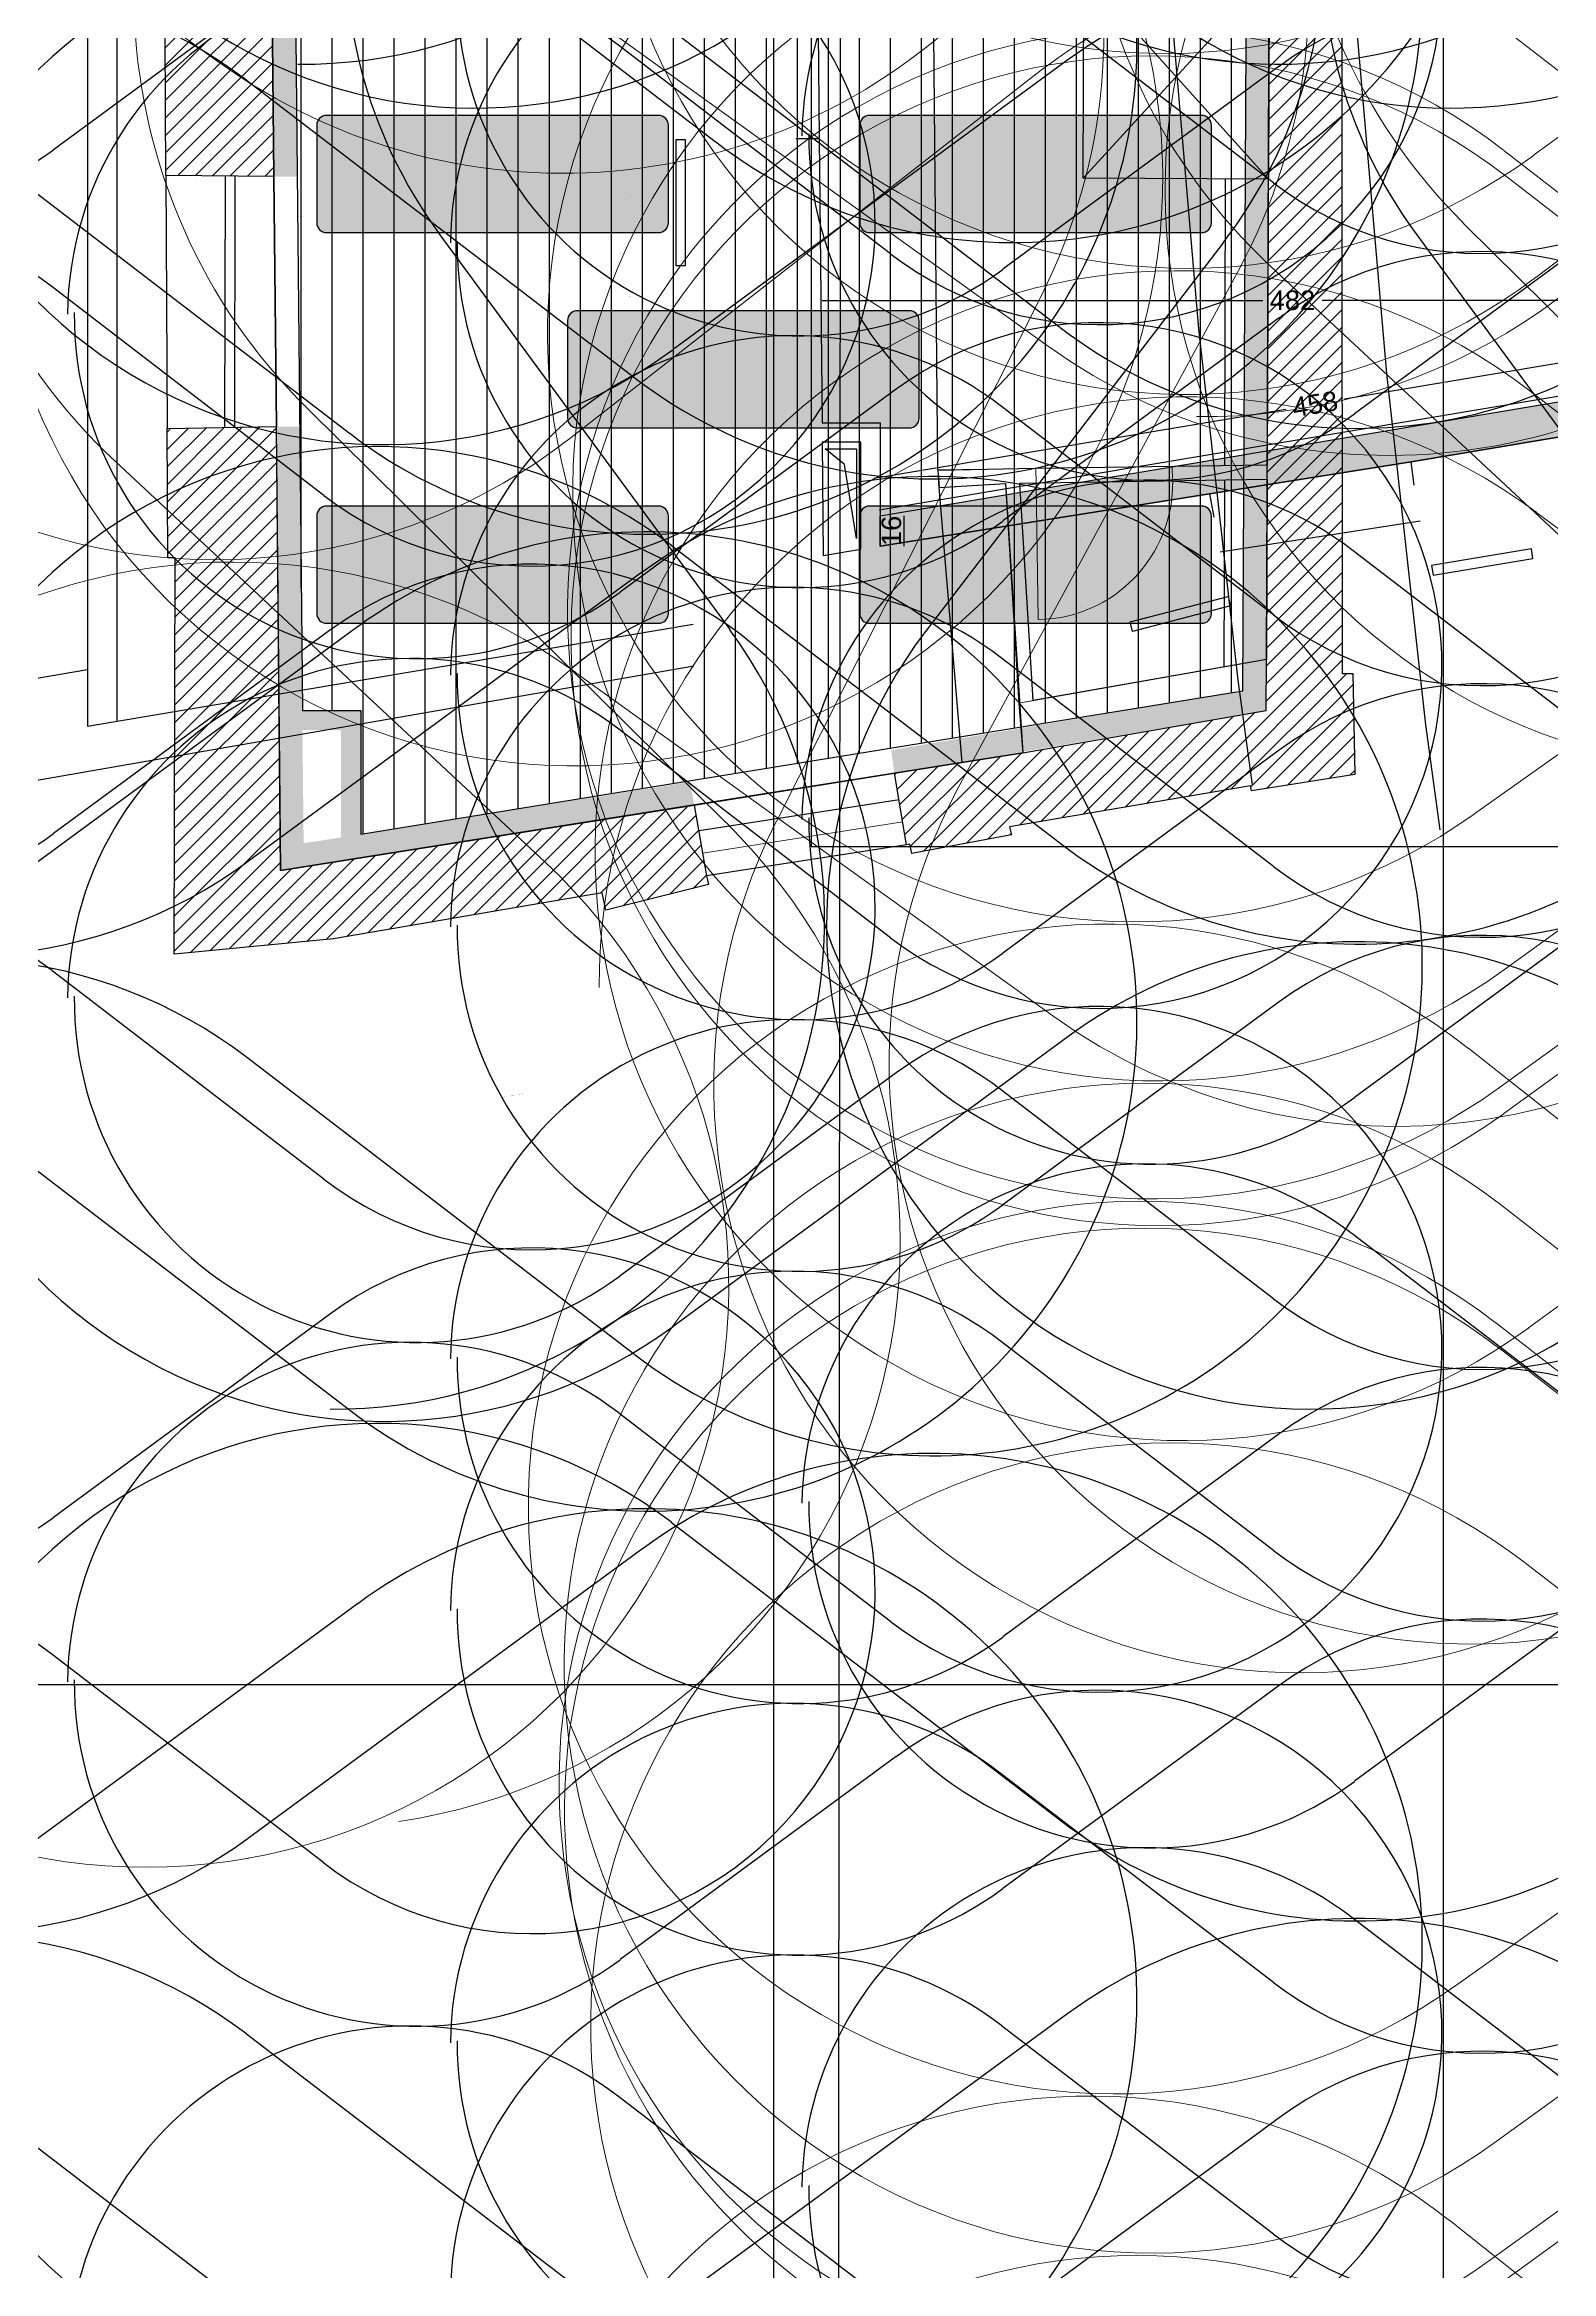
# Model space of a CAD drawing. Header units: metres. Extents: x -305 to 25519, y -357 to 67939.
# Drawn here: x 83.51 to 91.23, y -3 to 8.4 of the extents above; entities that cross this region are included whole.
import ezdxf
from ezdxf.enums import TextEntityAlignment as Align

# ---------------------------------------------------------------- set-up
doc = ezdxf.new("R2010")
doc.units = ezdxf.units.M
for name, pattern in [('CACHE', [9.525, 6.35, -3.175]), ('CACHE2', [0.1875, 0.125, -0.0625]), ('PROJECTION', [0.3, 0.12, -0.18])]:
    doc.linetypes.add(name, pattern=pattern)
for name, color, linetype in [('010_mur', 2, 'Continuous'), ('020_cloi', 5, 'Continuous'), ('030_menuiserie', 1, 'Continuous'), ('040_meubles', 124, 'Continuous'), ('050_sols', 66, 'Continuous'), ('070_trait-fin', 4, 'Continuous'), ('075_cotation', 10, 'Continuous'), ('075_cotation détails', 191, 'Continuous'), ('077_textes-1', 243, 'Continuous'), ('078_textes-2', 160, 'Continuous'), ('097_traits-fins-005', 4, 'Continuous'), ('31_sanitaires', 7, 'Continuous')]:
    doc.layers.add(name, color=color, linetype=linetype)
for name, color, linetype, lineweight in [('020_cloisons', 5, 'Continuous', 5), ('060_repères murs', 104, 'Continuous', 0), ('102_demol', 10, 'Continuous', 5)]:
    doc.layers.add(name, color=color, linetype=linetype, lineweight=lineweight)
doc.layers.add('090_repères-axes', color=230, linetype='Continuous', plot=False)
doc.layers.add('091_surfaces', color=60, linetype='Continuous', plot=False)
doc.styles.add('ARIAL', font='arial.ttf')
doc.styles.add('arial40', font='arial.ttf', dxfattribs={"height": 40})
doc.styles.add('clem', font='swissc.ttf')
doc.styles.add('GEO_PIE_DES', font='arial.ttf')
doc.styles.get("Standard").update_dxf_attribs({"font": 'arial.ttf'})
doc.linetypes.add('ZIGZAG', pattern='A,0.00254,-5.08,[131,ltypeshp.shx,S=5.08,R=0,X=-5.08,Y=0],-10.16,[131,ltypeshp.shx,S=5.08,R=180,X=5.08,Y=0],-5.08', length=20.32254)
doc.dimstyles.get("Standard").update_dxf_attribs({"dimtxt": 10, "dimasz": 8, "dimexe": 50, "dimexo": 20, "dimgap": 4, "dimtad": 1, "dimdec": 0, "dimrnd": 0.5, "dimzin": 9, "dimtxsty": 'Standard', "dimblk": 'ARCHTICK', "dimcen": 0, "dimse1": 1, "dimse2": 1, "dimclrd": 4, "dimclre": 4, "dimclrt": 4, "dimazin": 3, "dimtfac": 1, "dimtdec": 0, "dimtmove": 2, "dimatfit": 3, "dimldrblk": 'NONE', "dimlwd": -1})

# ---------------------------------------------------------------- blocks, each defined once
blk = doc.blocks.new('*U41')
at = {"layer": '070_trait-fin', "linetype": 'Continuous'}
for p, q in [((-1.388, 0.725), (-0.349, -0.689)), ((1.42, 0.696), (0.353, -0.696))]:
    blk.add_line(p, q, dxfattribs=at)
for centre, start, end in [((0.027, 1.763), 322.5484, 216.2881), ((-1.763, -1.728), 269.4183, 36.2881), ((1.746, -1.763), 142.5484, 269.4183)]:
    blk.add_arc(centre, 1.755, start, end, dxfattribs=at)
blk = doc.blocks.new('*U42')
at = {"layer": '020_cloi', "color": 0, "linetype": 'ByBlock', "lineweight": -2, "transparency": 16777216}
for p in [(10.5, 0), (14, 0), (17.5, 0), (21, 0)]:
    blk.add_blockref('*U41', p, dxfattribs=at)
blk = doc.blocks.new('_ArchTick')
at = {"color": 0, "linetype": 'ByBlock', "const_width": 0.0015}
blk.add_lwpolyline([(-2.665, -1.4797), (-2.655, -1.4697)], dxfattribs=at)
blk = doc.blocks.new('*D127')
at = {"layer": '075_cotation', "color": 4, "transparency": 16777216}
for p, q in [((87.495, 7.087), (89.751, 7.087)), ((92.311, 7.087), (90.055, 7.087))]:
    blk.add_line(p, q, dxfattribs=at)
at = {"layer": 'Defpoints', "color": 0, "transparency": 16777216}
for p in [(92.311, 7.087), (92.311, 7.043), (87.495, 6.461)]:
    blk.add_point(p, dxfattribs=at)
at = {"layer": '075_cotation', "color": 4, "transparency": 16777216, "xscale": 0.08, "yscale": 0.08, "zscale": 8, "rotation": 180}
blk.add_blockref('_ArchTick', (87.495, 7.087), dxfattribs=at)
at = {"layer": '075_cotation', "color": 4, "transparency": 16777216, "xscale": 0.08, "yscale": 0.08, "zscale": 8}
blk.add_blockref('_ArchTick', (92.311, 7.087), dxfattribs=at)
at = {"layer": '075_cotation', "color": 4, "transparency": 16777216, "insert": (89.903, 7.087), "char_height": 0.1, "attachment_point": 5, "style": 'ARIAL'}
blk.add_mtext('\\A1;482', dxfattribs=at)
blk = doc.blocks.new('_None')
blk = doc.blocks.new('*U63')
at = {"layer": '070_trait-fin', "linetype": 'Continuous'}
for p, q in [((-1.388, 0.725), (-0.349, -0.689)), ((1.42, 0.696), (0.353, -0.696))]:
    blk.add_line(p, q, dxfattribs=at)
for centre, start, end in [((0.027, 1.763), 322.5484, 216.2881), ((-1.763, -1.728), 269.4183, 36.2881), ((1.746, -1.763), 142.5484, 269.4183)]:
    blk.add_arc(centre, 1.755, start, end, dxfattribs=at)
blk = doc.blocks.new('*U40')
at = {"layer": '020_cloi', "color": 0, "linetype": 'ByBlock', "lineweight": -2, "transparency": 16777216}
for p in [(14, 0), (17.5, 0), (21, 0), (24.5, 0)]:
    blk.add_blockref('*U63', p, dxfattribs=at)
blk = doc.blocks.new('R+1 Projet')
at = {"layer": '010_mur'}
h = blk.add_hatch(dxfattribs=at)
h.set_pattern_fill('ANSI31', color=4, scale=0.02)
h.set_pattern_definition([(45, (-103.05374, -13.21096), (-0.04490128, 0.04490128), [])])
h.paths.add_polyline_path([(-17.286, 4.028), (-17.283, 4.128), (-17.277, 5.551), (-17.705, 5.553), (-17.696, 4.813), (-17.642, 4.814), (-17.64, 4.571), (-17.669, 4.569), (-17.669, 4.349), (-17.64, 4.348), (-17.645, 4.029)])
h.paths.add_polyline_path([(-17.618, -1.247), (-17.646, -0.243), (-17.283, -0.242), (-17.279, -1.08), (-13.551, -1.095), (-13.547, 2.979), (-13.552, 3.05), (-13.55, 4.933), (-13.058, 4.931), (-13.071, 1.615), (-13.085, 1.443), (-13.046, -2.541), (-13.598, -2.536), (-13.602, -1.828), (-13.718, -1.824), (-13.702, -1.457), (-17.427, -1.445), (-17.437, -1.474), (-17.66, -1.475), (-17.658, -1.25)])
h.paths.add_polyline_path([(-10.893, -5.758), (-10.83, -6.121), (-10.82, -6.165), (-11.346, -6.296), (-11.365, -6.208), (-12.74, -6.443), (-13.556, -6.522), (-13.55, -4.493), (-13.589, -4.493), (-13.592, -3.83), (-13.033, -3.821), (-13.011, -6.094)])
h.paths.add_polyline_path([(-11.944, 1.612), (-7.26, 1.6), (-7.261, 1.694), (-7.027, 1.694), (-7.028, 1.397), (-7.262, 1.398), (-7.261, 1.422), (-10.699, 1.436), (-10.76, 1.434), (-11.944, 1.439)])
h.paths.add_polyline_path([(-7.023, 2.621), (-7.025, 2.157), (-7.261, 2.156), (-7.262, 2.622)])
h.paths.add_polyline_path([(-7.263, 3.948), (-12.052, 3.958), (-12.051, 4.108), (-7.263, 4.111), (-7.263, 4.365), (-7.016, 4.365), (-7.018, 3.806), (-7.263, 3.807)])
h.paths.add_polyline_path([(-9.643, 12.499), (-9.766, 12.499), (-9.773, 12.11), (-7.979, 12.089), (-7.93, 12.044), (-7.894, 10.933), (-7.901, 9.229), (-7.911, 9.157), (-7.925, 5.552), (-7.011, 5.548), (-7.011, 5.563), (-6.956, 5.561), (-6.953, 6.073), (-7.584, 6.079), (-7.547, 11.989), (-7.505, 11.989), (-7.503, 12.497), (-7.693, 12.501), (-7.694, 12.576), (-7.831, 12.575), (-7.836, 12.512), (-8.032, 12.507), (-8.033, 12.489), (-8.146, 12.491), (-8.146, 12.468), (-8.84, 12.465), (-8.843, 12.486), (-8.953, 12.489), (-8.954, 12.475), (-9.642, 12.483)])
h.paths.add_polyline_path([(-17.292, 1.875), (-17.289, 1.281), (-17.688, 1.279), (-17.707, 1.979), (-17.683, 1.99), (-17.682, 2.008), (-17.652, 2.032), (-17.627, 2.031), (-17.632, 2.29), (-17.662, 2.291), (-17.663, 2.517), (-17.63, 2.518), (-17.633, 2.815), (-17.291, 2.818), (-17.291, 2.8)])
h.paths.add_polyline_path([(-7.964, -5.014), (-7.945, -0.233), (-7.939, -0.159), (-7.935, 0.684), (-7.264, 0.681), (-7.263, 0.958), (-7.03, 0.957), (-7.03, 0.948), (-6.972, 0.947), (-6.972, 0.446), (-7.58, 0.441), (-7.576, -5.084), (-7.522, -5.084), (-7.511, -5.602), (-8.04, -5.686), (-8.046, -5.66), (-9.28, -5.869), (-9.27, -5.91), (-9.779, -6.006), (-9.79, -5.959), (-9.807, -5.962), (-9.868, -5.595), (-9.211, -5.491), (-7.965, -5.275)])
for points in [[(-17.618, -1.247), (-17.646, -0.243), (-17.283, -0.242), (-17.279, -1.08), (-13.551, -1.095), (-13.547, 2.979), (-13.552, 3.05), (-13.55, 4.933), (-13.058, 4.931), (-13.071, 1.615), (-13.085, 1.443), (-13.046, -2.541), (-13.598, -2.536), (-13.602, -1.828), (-13.718, -1.824), (-13.702, -1.457), (-17.427, -1.445), (-17.437, -1.474), (-17.66, -1.475), (-17.658, -1.25), (-17.618, -1.247)], [(-7.964, -5.014), (-7.945, -0.233)], [(-7.58, 0.441), (-7.576, -5.084), (-7.522, -5.084), (-7.511, -5.602), (-8.04, -5.686), (-8.046, -5.66), (-9.28, -5.869), (-9.27, -5.91), (-9.779, -6.006), (-9.79, -5.959), (-9.807, -5.962), (-9.868, -5.595), (-9.211, -5.491), (-7.965, -5.275), (-7.964, -5.014)]]:
    blk.add_lwpolyline(points, dxfattribs=at)
blk.add_lwpolyline([(-10.893, -5.758), (-10.83, -6.121), (-10.82, -6.165), (-11.346, -6.296), (-11.365, -6.208), (-12.74, -6.443), (-13.556, -6.522), (-13.55, -4.493), (-13.589, -4.493), (-13.592, -3.83), (-13.033, -3.821), (-13.011, -6.094)], close=True, dxfattribs=at)
at = {"layer": '030_menuiserie', "linetype": 'CACHE', "ltscale": 5}
for p, q in [((-8.903, -2.55), (-8.899, -1.505)), ((-7.954, -2.554), (-8.903, -2.55))]:
    blk.add_line(p, q, dxfattribs=at)
at = {"layer": '030_menuiserie'}
for p, q in [((-7.95, -1.509), (-7.954, -2.554)), ((-13.296, -3.825), (-13.293, -2.539)), ((-13.246, -3.825), (-13.243, -2.539)), ((-10.868, -5.889), (-9.844, -5.729))]:
    blk.add_line(p, q, dxfattribs=at)
at = {"layer": '070_trait-fin', "linetype": 'CACHE', "ltscale": 5}
blk.add_line((-8.899, -1.505), (-7.954, -2.554), dxfattribs=at)
at = {"layer": '070_trait-fin', "linetype": 'CACHE'}
for p, q in [((-8.177, -4.021), (-8.173, -2.553)), ((-8.18, -5.052), (-8.177, -4.094)), ((-9.641, -4.133), (-9.524, -5.541))]:
    blk.add_line(p, q, dxfattribs=at)
blk.add_lwpolyline([(-9.646, -4.043), (-9.691, 0.683), (-7.935, 0.683)], dxfattribs=at)
at = {"layer": '070_trait-fin', "linetype": 'CACHE', "ltscale": 5}
blk.add_lwpolyline([(-8.903, -2.55), (-7.95, -1.509)], dxfattribs=at)
at = {"layer": '070_trait-fin'}
for points in [[(-13.598, -2.536), (-13.592, -3.83)], [(-9.807, -5.962), (-10.83, -6.121)]]:
    blk.add_lwpolyline(points, dxfattribs=at)
at = {"layer": '070_trait-fin', "color": 7, "true_color": 0xffffff}
for points in [[(-13.045, -2.541), (-13.032, -3.821)], [(-10.893, -5.758), (-9.868, -5.595)]]:
    blk.add_lwpolyline(points, dxfattribs=at)
at = {"layer": '091_surfaces'}
blk.add_lwpolyline([(-7.945, -0.233), (-7.96, -4.018), (-9.144, -4.036), (-9.646, -4.045), (-9.64, -4.133), (-9.3, -4.112), (-9.211, -5.491), (-13.011, -6.094), (-13.032, -3.821), (-13.046, -2.541), (-13.059, -1.153)], dxfattribs=at)
blk.add_lwpolyline([(-7.964, -5.014), (-9.158, -5.223), (-9.226, -4.111), (-7.96, -4.09)], close=True, dxfattribs=at)
at = {"layer": '102_demol'}
for p, q in [((-9.646, -4.043), (-9.144, -4.036)), ((-9.641, -4.133), (-9.646, -4.043)), ((-9.144, -4.036), (-9.143, -4.11)), ((-8.446, -4.025), (-7.96, -4.018)), ((-8.446, -4.025), (-8.445, -4.098)), ((-8.445, -4.098), (-7.96, -4.09)), ((-9.3, -4.112), (-9.641, -4.133)), ((-9.231, -5.236), (-9.3, -4.112)), ((-9.226, -4.111), (-9.143, -4.11)), ((-9.158, -5.223), (-9.226, -4.111)), ((-9.143, -4.11), (-9.132, -4.808)), ((-9.158, -5.223), (-9.231, -5.236)), ((-10.85, -6.004), (-9.826, -5.844))]:
    blk.add_line(p, q, dxfattribs=at)
at = {"layer": '102_demol', "linetype": 'CACHE2'}
for p, q in [((-9.144, -4.036), (-8.446, -4.025)), ((-9.143, -4.11), (-8.445, -4.098))]:
    blk.add_line(p, q, dxfattribs=at)
at = {"layer": '102_demol'}
for points in [[(-9.231, -5.236), (-7.964, -5.014)], [(-9.211, -5.491), (-9.231, -5.236)]]:
    blk.add_lwpolyline(points, dxfattribs=at)
blk.add_arc((-9.143, -4.11), 0.699, -89.0625, 0.9375, dxfattribs=at)
at = {"extrusion": (-0.122176, 0.307242, 0.943756), "style": 'GEO_PIE_DES', "oblique": 358.6602, "width": 0.853825}
blk.add_text('Rue                     Paul                  Démange', height=0.00423, rotation=167.4028, dxfattribs=at).set_placement((13.661, -2.499, -14.283), align=Align.MIDDLE_CENTER)
at = {"layer": '077_textes-1', "style": 'clem'}
blk.add_text('Velux', height=0.0012, rotation=90, dxfattribs=at).set_placement((-8.444, -2.029), align=Align.MIDDLE_CENTER)
at = {"layer": '091_surfaces', "style": 'clem'}
for s, p in [('Séjour', (-11.226, -2.639)), ('30 m²', (-11.222, -2.806)), ('Z: 204.40m', (-11.223, -2.981)), ('hsp : 2.44m', (-11.225, -3.156)), ('Réserve', (-8.918, -4.401)), ('1  m²', (-8.913, -4.567)), ('Z: 204.41m', (-8.915, -4.742))]:
    blk.add_text(s, height=0.0012, dxfattribs=at).set_placement(p)
blk = doc.blocks.new('*U75')
blk.add_lwpolyline([(0.065, -0.008919), (0.035, -0.008919), (0.035, 0.629831), (0.065, 0.629831)], close=True)
at = {"linetype": 'PROJECTION', "ltscale": 0.75}
blk.add_arc((0.035221, -0.008417), 0.638529, 359.954945, 88.30014, dxfattribs=at)
blk = doc.blocks.new('*U69')
at = {"layer": '097_traits-fins-005', "linetype": 'Continuous'}
for p, q in [((-1.982, 1.01), (-0.499, -1.01)), ((2.028, 0.969), (0.504, -1.02))]:
    blk.add_line(p, q, dxfattribs=at)
for centre, radius, start, end in [((0.038, 2.494), 2.506, 322.5484, 216.2881), ((-2.519, -2.494), 2.506, 269.4183, 36.2881), ((2.476, -2.521), 2.479, 142.7235, 269.8189)]:
    blk.add_arc(centre, radius, start, end, dxfattribs=at)
blk = doc.blocks.new('*U70')
at = {"layer": '020_cloi', "color": 0, "linetype": 'ByBlock', "lineweight": -2, "transparency": 16777216}
for p in [(0, 0), (5, 0), (10, 0)]:
    blk.add_blockref('*U69', p, dxfattribs=at)
blk = doc.blocks.new('*U71')
at = {"layer": '097_traits-fins-005', "linetype": 'Continuous'}
for p, q in [((-1.982, 1.01), (-0.499, -1.01)), ((2.028, 0.969), (0.504, -1.02))]:
    blk.add_line(p, q, dxfattribs=at)
blk.add_arc((0.038, 2.494), 2.506, 322.5484, 216.2881, dxfattribs=at)
blk = doc.blocks.new('*U72')
at = {"layer": '020_cloi', "color": 0, "linetype": 'ByBlock', "lineweight": -2, "transparency": 16777216}
for p in [(5, 0), (10, 0), (15, 0)]:
    blk.add_blockref('*U71', p, dxfattribs=at)
blk = doc.blocks.new('*U77')
at = {"linetype": 'PROJECTION', "ltscale": 0.75}
blk.add_arc((0.673528, -0.008417), 0.638529, 91.69986, 180.045055, dxfattribs=at)
blk = doc.blocks.new('*U170')
at = {"layer": '097_traits-fins-005', "linetype": 'Continuous'}
for p, q in [((-1.982, 1.01), (-0.499, -1.01)), ((2.028, 0.969), (0.504, -1.02))]:
    blk.add_line(p, q, dxfattribs=at)
for centre, radius, start, end in [((0.038, 2.494), 2.506, 322.5484, 216.2881), ((-2.519, -2.494), 2.506, 269.4183, 36.2881), ((2.476, -2.521), 2.479, 142.7235, 269.8189)]:
    blk.add_arc(centre, radius, start, end, dxfattribs=at)
blk = doc.blocks.new('*U171')
at = {"layer": '020_cloi', "color": 0, "linetype": 'ByBlock', "lineweight": -2, "transparency": 16777216}
for p in [(0, 0), (5, 0)]:
    blk.add_blockref('*U170', p, dxfattribs=at)
blk = doc.blocks.new('*U172')
at = {"layer": '097_traits-fins-005', "linetype": 'Continuous'}
for p, q in [((-1.982, 1.01), (-0.499, -1.01)), ((2.028, 0.969), (0.504, -1.02))]:
    blk.add_line(p, q, dxfattribs=at)
for centre, radius, start, end in [((0.038, 2.494), 2.506, 322.5484, 216.2881), ((-2.519, -2.494), 2.506, 269.4183, 36.2881), ((2.476, -2.521), 2.479, 142.7235, 269.8189)]:
    blk.add_arc(centre, radius, start, end, dxfattribs=at)
blk = doc.blocks.new('*U173')
at = {"layer": '020_cloi', "color": 0, "linetype": 'ByBlock', "lineweight": -2, "transparency": 16777216}
for p in [(0, 0), (5, 0), (10, 0)]:
    blk.add_blockref('*U172', p, dxfattribs=at)
blk = doc.blocks.new('sols r+1')
at = {"layer": '050_sols', "transparency": 33554636}
h = blk.add_hatch(dxfattribs=at)
h.set_pattern_fill('ANSI31', color=256, scale=0.05, angle=45)
h.set_pattern_definition([(90, (-92.81255, -26.73832), (-0.15875, 0), [])])
h.paths.add_polyline_path([(2.858, -12.104), (-2.724, -12.085), (-2.658, -18.802), (-2.359, -18.802), (-2.359, -19.435), (2.156, -18.701), (2.187, -12.723), (2.857, -12.727)])
at = {"layer": '091_surfaces'}
blk.add_lwpolyline([(2.858, -12.104), (-2.724, -12.085), (-2.658, -18.802), (-2.359, -18.802), (-2.359, -19.435), (2.156, -18.701), (2.187, -12.723), (2.857, -12.727)], close=True, dxfattribs=at)
at = {"layer": '091_surfaces', "color": 143, "true_color": 0x7aafdf, "insert": (-0.505, -15.779), "char_height": 0.001, "attachment_point": 1}
blk.add_mtext_dynamic_manual_height_columns('34.25m2', width=0.61753, gutter_width=0.125, heights=[0], dxfattribs=at)
blk = doc.blocks.new('tapis yoga')
at = {"layer": '31_sanitaires', "true_color": 0xffffff}
h = blk.add_hatch(color=7, dxfattribs=at)
h.dxf.hatch_style = 1
edge = h.paths.add_edge_path()
edge.add_line((-2.61, -1.775), (-0.91, -1.775))
edge.add_arc((-0.91, -1.725), 0.05, -90, 0)
edge.add_line((-0.86, -1.725), (-0.86, -1.225))
edge.add_arc((-0.91, -1.225), 0.05, 0, 90)
edge.add_line((-0.91, -1.175), (-2.61, -1.175))
edge.add_arc((-2.61, -1.225), 0.05, 90, 180)
edge.add_line((-2.66, -1.225), (-2.66, -1.725))
edge.add_arc((-2.61, -1.725), 0.05, 180, -90)
at = {"layer": '040_meubles'}
blk.add_lwpolyline([(-2.61, -1.775), (-0.91, -1.775, 0.414214), (-0.86, -1.725), (-0.86, -1.225, 0.414214), (-0.91, -1.175), (-2.61, -1.175, 0.414214), (-2.66, -1.225), (-2.66, -1.725, 0.414214)], format="xyb", close=True, dxfattribs=at)
blk = doc.blocks.new('*U190')
blk.add_lwpolyline([(0.05, 0.048555), (0.05, -0.072205), (0, -0.072205), (0, 0.078555), (0.035, 0.078555), (0.035, 0.048555)], close=True)
blk = doc.blocks.new('*U191')
at = {"layer": '097_traits-fins-005', "linetype": 'Continuous'}
for p, q in [((-1.982, 1.01), (-0.499, -1.01)), ((2.028, 0.969), (0.504, -1.02))]:
    blk.add_line(p, q, dxfattribs=at)
for centre, radius, start, end in [((0.038, 2.494), 2.506, 322.5484, 216.2881), ((-2.519, -2.494), 2.506, 269.4183, 36.2881), ((2.476, -2.521), 2.479, 142.7235, 269.8189)]:
    blk.add_arc(centre, radius, start, end, dxfattribs=at)
blk = doc.blocks.new('*U192')
at = {"layer": '020_cloi', "color": 0, "linetype": 'ByBlock', "lineweight": -2, "transparency": 16777216}
for p in [(0, 0), (5, 0)]:
    blk.add_blockref('*U191', p, dxfattribs=at)
blk = doc.blocks.new('nom des menuiseries ext')
at = {"layer": '030_menuiserie', "char_height": 0.001, "attachment_point": 2, "style": 'clem'}
for s, insert, rotation in [('M1-05', (18.864, 7.08), 90), ('M1-06', (21.744, 4.385), 8.9107)]:
    blk.add_mtext_dynamic_manual_height_columns(s, width=0.34912, gutter_width=2, heights=[0], dxfattribs=dict(at, insert=insert, rotation=rotation))
blk = doc.blocks.new('*D231')
at = {"layer": '075_cotation détails', "color": 4, "transparency": 16777216}
blk.add_line((87.916, 5.829), (87.916, 5.985), dxfattribs=at)
at = {"layer": 'Defpoints', "color": 0, "transparency": 16777216}
for p in [(87.793, 5.985), (87.916, 5.985), (87.793, 5.829)]:
    blk.add_point(p, dxfattribs=at)
at = {"layer": '075_cotation détails', "color": 4, "transparency": 16777216, "xscale": 0.08, "yscale": 0.08, "zscale": 8}
for p, rotation in [((87.916, 5.829), -90.00000000000001), ((87.916, 5.985), 90)]:
    blk.add_blockref('_ArchTick', p, dxfattribs=dict(at, rotation=rotation))
at = {"layer": '075_cotation détails', "color": 6, "transparency": 16777216, "insert": (87.85, 5.907), "char_height": 0.1, "attachment_point": 5, "rotation": 90, "style": 'ARIAL'}
blk.add_mtext('\\A1;16', dxfattribs=at)
blk = doc.blocks.new('*D232')
at = {"layer": '075_cotation détails', "color": 4, "transparency": 16777216}
for p, q in [((92.278, 6.935), (90.17, 6.581)), ((87.761, 6.177), (89.869, 6.531))]:
    blk.add_line(p, q, dxfattribs=at)
at = {"layer": 'Defpoints', "color": 0, "transparency": 16777216}
for p in [(92.278, 6.935), (92.31, 6.743), (87.793, 5.986)]:
    blk.add_point(p, dxfattribs=at)
at = {"layer": '075_cotation détails', "color": 4, "transparency": 16777216, "xscale": 0.08, "yscale": 0.08, "zscale": 8}
for p, rotation in [((92.278, 6.935), 9.518438215076372), ((87.761, 6.177), -170.48156178492374)]:
    blk.add_blockref('_ArchTick', p, dxfattribs=dict(at, rotation=rotation))
at = {"layer": '075_cotation détails', "color": 6, "transparency": 16777216, "insert": (90.019, 6.556), "char_height": 0.1, "attachment_point": 5, "rotation": 9.5184, "style": 'ARIAL'}
blk.add_mtext('\\A1;458', dxfattribs=at)
blk = doc.blocks.new('cloisons reperage')
at = {"layer": '060_repères murs', "true_color": 0x7aafdf, "transparency": 33554559}
h = blk.add_hatch(color=143, dxfattribs=at)
h.dxf.hatch_style = 1
h.paths.add_polyline_path([(-30.769, -15.483), (-30.761, -12.735), (-28.683, -12.737), (-28.683, -12.617), (-30.881, -12.615), (-30.889, -15.466), (-30.891, -15.483)])
h.paths.add_polyline_path([(-30.769, -15.556), (-30.895, -15.556), (-30.907, -16.088), (-30.892, -18.593), (-30.772, -18.593)])
h.paths.add_polyline_path([(-27.683, -12.628), (-27.683, -12.748), (-25.959, -12.769), (-25.931, -15.502), (-25.932, -15.509), (-25.811, -15.509), (-25.804, -13.806), (-25.84, -12.695), (-25.889, -12.649), (-27.2, -12.634)])
h.paths.add_polyline_path([(-25.821, -15.581), (-25.941, -15.581), (-25.956, -19.306), (-25.175, -19.309), (-25.175, -19.189), (-25.835, -19.187)])
h.paths.add_polyline_path([(-35.181, -17.682), (-35.061, -17.682), (-35.058, -16.976), (-31.457, -16.99), (-31.457, -16.87), (-35.178, -16.855)])
h.paths.add_polyline_path([(-35.201, -21.92), (-35.081, -21.92), (-35.08, -22.916), (-35.201, -22.916)])
h.paths.add_polyline_path([(-35.08, -22.916), (-35.079, -23.458), (-35.199, -23.458), (-35.201, -22.916)])
h.paths.add_polyline_path([(-35.187, -19.187), (-35.067, -19.187), (-35.073, -20.711), (-35.196, -20.711)])
h.paths.add_polyline_path([(-35.193, -24.98), (-35.073, -24.98), (-35.069, -25.699), (-31.461, -25.713), (-31.461, -25.833), (-35.189, -25.818)])
h.paths.add_polyline_path([(-30.875, -23.296), (-30.862, -23.296), (-30.863, -23.123), (-30.981, -23.123), (-30.995, -23.296), (-30.955, -27.279), (-30.836, -27.279)])
h.paths.add_polyline_path([(-30.942, -28.56), (-30.823, -28.56), (-30.809, -30.013), (-30.802, -30.692), (-28.824, -30.378), (-28.803, -30.496), (-30.921, -30.833)])
h.paths.add_polyline_path([(-27.778, -30.334), (-27.794, -30.215), (-25.995, -29.911), (-25.965, -23.934), (-25.294, -23.937), (-25.293, -23.78), (-25.173, -23.78), (-25.174, -24.058), (-25.845, -24.055), (-25.875, -30.013)])
h.paths.add_polyline_path([(-25.172, -22.116), (-25.171, -22.582), (-25.291, -22.582), (-25.292, -22.116)])
h.paths.add_polyline_path([(-25.171, -23.045), (-25.17, -23.138), (-25.29, -23.138), (-25.29, -23.045)])
h.paths.add_polyline_path([(-25.171, -23.316), (-25.171, -23.34), (-25.293, -23.34), (-25.293, -23.316)])
h.paths.add_polyline_path([(-25.173, -20.373), (-25.173, -20.627), (-25.294, -20.627), (-25.294, -20.373)])
h.paths.add_polyline_path([(-25.173, -20.791), (-25.173, -20.932), (-25.293, -20.932), (-25.293, -20.791)])
at = {"layer": '060_repères murs', "true_color": 0xf8991e, "transparency": 33554559}
h = blk.add_hatch(color=30, dxfattribs=at)
h.dxf.hatch_style = 1
h.paths.add_polyline_path([(-34.147, -22.945), (-34.147, -22.915), (-34.217, -22.915), (-35.083, -22.916), (-35.082, -23.016), (-34.247, -23.017), (-34.252, -23.355), (-35.077, -23.354), (-35.077, -23.458), (-34.146, -23.458), (-34.146, -23.014), (-34.146, -23.014)])
h.paths.add_polyline_path([(-31.46, -18.497), (-31.775, -18.497), (-31.775, -18.124), (-31.458, -18.124), (-31.458, -18.224), (-31.675, -18.224), (-31.675, -18.397), (-31.46, -18.397)])
h.paths.add_polyline_path([(-30.81, -30.013), (-30.51, -30.013), (-30.51, -30.646), (-30.611, -30.662), (-30.61, -30.113), (-30.808, -30.112)])
blk = doc.blocks.new('*U310')
at = {"layer": '020_cloisons', "color": 4, "linetype": 'Continuous'}
for p, q in [((-2.379, 1.212), (-0.599, -1.212)), ((2.434, 1.163), (0.605, -1.224))]:
    blk.add_line(p, q, dxfattribs=at)
for centre, radius, start, end in [((0.046, 2.992), 3.008, 322.5484, 216.2881), ((-3.023, -2.992), 3.008, 269.4183, 36.2881), ((2.971, -3.026), 2.974, 142.7235, 269.8189)]:
    blk.add_arc(centre, radius, start, end, dxfattribs=at)
blk = doc.blocks.new('*U311')
at = {"layer": '020_cloi', "color": 0, "linetype": 'ByBlock', "lineweight": -2, "transparency": 16777216}
for p in [(0, 0), (6, 0)]:
    blk.add_blockref('*U310', p, dxfattribs=at)
blk = doc.blocks.new('*U312')
at = {"layer": '020_cloisons', "color": 4, "linetype": 'Continuous'}
for p, q in [((-2.379, 1.212), (-0.599, -1.212)), ((2.434, 1.163), (0.605, -1.224))]:
    blk.add_line(p, q, dxfattribs=at)
for centre, radius, start, end in [((0.046, 2.992), 3.008, 322.5484, 216.2881), ((-3.023, -2.992), 3.008, 269.4183, 36.2881), ((2.971, -3.026), 2.974, 142.7235, 269.8189)]:
    blk.add_arc(centre, radius, start, end, dxfattribs=at)
blk = doc.blocks.new('*U313')
at = {"layer": '020_cloi', "color": 0, "linetype": 'ByBlock', "lineweight": -2, "transparency": 16777216}
for p in [(0, 0), (6, 0), (12, 0)]:
    blk.add_blockref('*U312', p, dxfattribs=at)
blk = doc.blocks.new('*U314')
at = {"layer": '020_cloisons', "color": 4, "linetype": 'Continuous'}
for p, q in [((-2.379, 1.212), (-0.599, -1.212)), ((2.434, 1.163), (0.605, -1.224))]:
    blk.add_line(p, q, dxfattribs=at)
for centre, radius, start, end in [((-3.023, -2.992), 3.008, 269.4183, 36.2881), ((2.971, -3.026), 2.974, 142.7235, 269.8189)]:
    blk.add_arc(centre, radius, start, end, dxfattribs=at)
blk = doc.blocks.new('*U315')
at = {"layer": '020_cloi', "color": 0, "linetype": 'ByBlock', "lineweight": -2, "transparency": 16777216}
blk.add_blockref('*U314', (0, 0), dxfattribs=at)
blk = doc.blocks.new('*U316')
at = {"layer": '020_cloisons', "color": 4, "linetype": 'Continuous'}
blk.add_arc((-3.023, -2.992), 3.008, 269.4183, 36.2881, dxfattribs=at)
blk = doc.blocks.new('*U317')
at = {"layer": '020_cloi', "color": 0, "linetype": 'ByBlock', "lineweight": -2, "transparency": 16777216}
blk.add_blockref('*U316', (0, 0), dxfattribs=at)
blk = doc.blocks.new('*U351')
at = {"layer": '020_cloisons', "color": 4, "linetype": 'Continuous'}
blk.add_line((-2.379, 1.212), (-0.599, -1.212), dxfattribs=at)
blk.add_arc((0.046, 2.992), 3.008, 322.5484, 216.2881, dxfattribs=at)
blk = doc.blocks.new('*U352')
at = {"layer": '020_cloi', "color": 0, "linetype": 'ByBlock', "lineweight": -2, "transparency": 16777216}
blk.add_blockref('*U351', (0, 0), dxfattribs=at)
blk = doc.blocks.new('*U353')
at = {"layer": '020_cloisons', "color": 4, "linetype": 'Continuous'}
for centre, radius, start, end in [((-3.023, -2.992), 3.008, 269.4183, 36.2881), ((2.971, -3.026), 2.974, 142.7235, 269.8189)]:
    blk.add_arc(centre, radius, start, end, dxfattribs=at)
blk = doc.blocks.new('*U354')
at = {"layer": '020_cloi', "color": 0, "linetype": 'ByBlock', "lineweight": -2, "transparency": 16777216}
for p in [(0, 0), (6, 0)]:
    blk.add_blockref('*U353', p, dxfattribs=at)
blk = doc.blocks.new('*U355')
at = {"layer": '020_cloisons', "color": 4, "linetype": 'Continuous'}
for p, q in [((-2.379, 1.212), (-0.599, -1.212)), ((2.434, 1.163), (0.605, -1.224))]:
    blk.add_line(p, q, dxfattribs=at)
for centre, radius, start, end in [((0.046, 2.992), 3.008, 322.5484, 216.2881), ((-3.023, -2.992), 3.008, 269.4183, 36.2881), ((2.971, -3.026), 2.974, 142.7235, 269.8189)]:
    blk.add_arc(centre, radius, start, end, dxfattribs=at)
blk = doc.blocks.new('*U356')
at = {"layer": '020_cloi', "color": 0, "linetype": 'ByBlock', "lineweight": -2, "transparency": 16777216}
blk.add_blockref('*U355', (0, 0), dxfattribs=at)
blk = doc.blocks.new('*U357')
at = {"layer": '020_cloisons', "color": 4, "linetype": 'Continuous'}
blk.add_line((-2.379, 1.212), (-0.599, -1.212), dxfattribs=at)
for centre, start, end in [((0.046, 2.992), 322.5484, 216.2881), ((-3.023, -2.992), 269.4183, 36.2881)]:
    blk.add_arc(centre, 3.008, start, end, dxfattribs=at)
blk = doc.blocks.new('*U358')
at = {"layer": '020_cloi', "color": 0, "linetype": 'ByBlock', "lineweight": -2, "transparency": 16777216}
blk.add_blockref('*U357', (0, 0), dxfattribs=at)
blk = doc.blocks.new('*U1079')
at = {"layer": '070_trait-fin', "linetype": 'Continuous'}
for p, q in [((-1.388, 0.725), (-0.349, -0.689)), ((1.42, 0.696), (0.353, -0.696))]:
    blk.add_line(p, q, dxfattribs=at)
for centre, start, end in [((0.027, 1.763), 322.5484, 216.2881), ((-1.763, -1.728), 269.4183, 36.2881), ((1.746, -1.763), 142.5484, 269.4183)]:
    blk.add_arc(centre, 1.755, start, end, dxfattribs=at)
blk = doc.blocks.new('*U1073')
at = {"layer": '020_cloi', "color": 0, "linetype": 'ByBlock', "lineweight": -2, "transparency": 16777216}
for p in [(38.5, 0), (42, 0), (45.5, 0), (49, 0)]:
    blk.add_blockref('*U1079', p, dxfattribs=at)
blk = doc.blocks.new('*U1080')
at = {"layer": '070_trait-fin', "linetype": 'Continuous'}
for p, q in [((-1.388, 0.725), (-0.349, -0.689)), ((1.42, 0.696), (0.353, -0.696))]:
    blk.add_line(p, q, dxfattribs=at)
for centre, start, end in [((0.027, 1.763), 322.5484, 216.2881), ((-1.763, -1.728), 269.4183, 36.2881), ((1.746, -1.763), 142.5484, 269.4183)]:
    blk.add_arc(centre, 1.755, start, end, dxfattribs=at)
blk = doc.blocks.new('*U1081')
at = {"layer": '020_cloi', "color": 0, "linetype": 'ByBlock', "lineweight": -2, "transparency": 16777216}
for p in [(42, 0), (45.5, 0), (49, 0), (52.5, 0), (56, 0)]:
    blk.add_blockref('*U1080', p, dxfattribs=at)
blk = doc.blocks.new('*U1019')
at = {"layer": '097_traits-fins-005', "linetype": 'Continuous'}
blk.add_line((2.028, 0.969), (0.504, -1.02), dxfattribs=at)
for centre, radius, start, end in [((0.038, 2.494), 2.506, 322.5484, 216.2881), ((2.476, -2.521), 2.479, 142.7235, 269.8189)]:
    blk.add_arc(centre, radius, start, end, dxfattribs=at)
blk = doc.blocks.new('*U1020')
at = {"layer": '075_cotation', "color": 0, "linetype": 'ByBlock', "lineweight": -2, "transparency": 16777216}
blk.add_blockref('*U1019', (35, 0), dxfattribs=at)
blk = doc.blocks.new('*U1223')
blk.add_lwpolyline([(0.065, 0), (0.035, 0), (0.035, 0.649229), (0.065, 0.649229)], close=True)
at = {"linetype": 'PROJECTION', "ltscale": 0.75}
blk.add_arc((0.035225, 0.00051), 0.649004, 359.954945, 88.30014, dxfattribs=at)
blk = doc.blocks.new('*U1029')
at = {"layer": '020_cloisons', "color": 4, "linetype": 'Continuous'}
for p, q in [((-2.379, 1.212), (-0.599, -1.212)), ((2.434, 1.163), (0.605, -1.224))]:
    blk.add_line(p, q, dxfattribs=at)
for centre, radius, start, end in [((-3.023, -2.992), 3.008, 269.4183, 36.2881), ((2.971, -3.026), 2.974, 142.7235, 269.8189)]:
    blk.add_arc(centre, radius, start, end, dxfattribs=at)
blk = doc.blocks.new('*U1030')
at = {"layer": '020_cloi', "color": 0, "linetype": 'ByBlock', "lineweight": -2, "transparency": 16777216}
for p in [(54, 0), (60, 0), (66, 0)]:
    blk.add_blockref('*U1029', p, dxfattribs=at)
blk = doc.blocks.new('*U1039')
at = {"layer": '020_cloisons', "color": 4, "linetype": 'Continuous'}
for p, q in [((-2.379, 1.212), (-0.599, -1.212)), ((2.434, 1.163), (0.605, -1.224))]:
    blk.add_line(p, q, dxfattribs=at)
for centre, radius, start, end in [((-3.023, -2.992), 3.008, 269.4183, 36.2881), ((2.971, -3.026), 2.974, 142.7235, 269.8189)]:
    blk.add_arc(centre, radius, start, end, dxfattribs=at)
blk = doc.blocks.new('*U1040')
at = {"layer": '020_cloi', "color": 0, "linetype": 'ByBlock', "lineweight": -2, "transparency": 16777216}
for p in [(48, 0), (54, 0), (60, 0)]:
    blk.add_blockref('*U1039', p, dxfattribs=at)
blk = doc.blocks.new('*U1001')
at = {"layer": '020_cloisons', "color": 4, "linetype": 'Continuous'}
for p, q in [((-2.379, 1.212), (-0.599, -1.212)), ((2.434, 1.163), (0.605, -1.224))]:
    blk.add_line(p, q, dxfattribs=at)
for centre, radius, start, end in [((-3.023, -2.992), 3.008, 269.4183, 36.2881), ((2.971, -3.026), 2.974, 142.7235, 269.8189)]:
    blk.add_arc(centre, radius, start, end, dxfattribs=at)
blk = doc.blocks.new('*U1002')
at = {"layer": '020_cloi', "color": 0, "linetype": 'ByBlock', "lineweight": -2, "transparency": 16777216}
for p in [(42, 0), (48, 0), (54, 0)]:
    blk.add_blockref('*U1001', p, dxfattribs=at)
blk = doc.blocks.new('*U1003')
at = {"layer": '020_cloisons', "color": 4, "linetype": 'Continuous'}
for p, q in [((-2.379, 1.212), (-0.599, -1.212)), ((2.434, 1.163), (0.605, -1.224))]:
    blk.add_line(p, q, dxfattribs=at)
for centre, radius, start, end in [((-3.023, -2.992), 3.008, 269.4183, 36.2881), ((2.971, -3.026), 2.974, 142.7235, 269.8189)]:
    blk.add_arc(centre, radius, start, end, dxfattribs=at)
blk = doc.blocks.new('*U1004')
at = {"layer": '020_cloi', "color": 0, "linetype": 'ByBlock', "lineweight": -2, "transparency": 16777216}
for p in [(42, 0), (48, 0), (54, 0)]:
    blk.add_blockref('*U1003', p, dxfattribs=at)
blk = doc.blocks.new('*U1041')
at = {"layer": '020_cloisons', "color": 4, "linetype": 'Continuous'}
for p, q in [((-2.379, 1.212), (-0.599, -1.212)), ((2.434, 1.163), (0.605, -1.224))]:
    blk.add_line(p, q, dxfattribs=at)
for centre, radius, start, end in [((-3.023, -2.992), 3.008, 269.4183, 36.2881), ((2.971, -3.026), 2.974, 142.7235, 269.8189)]:
    blk.add_arc(centre, radius, start, end, dxfattribs=at)
blk = doc.blocks.new('*U1042')
at = {"layer": '020_cloi', "color": 0, "linetype": 'ByBlock', "lineweight": -2, "transparency": 16777216}
for p in [(36, 0), (42, 0), (48, 0)]:
    blk.add_blockref('*U1041', p, dxfattribs=at)
blk = doc.blocks.new('*U1035')
at = {"layer": '097_traits-fins-005', "linetype": 'Continuous'}
for p, q in [((-1.982, 1.01), (-0.499, -1.01)), ((2.028, 0.969), (0.504, -1.02))]:
    blk.add_line(p, q, dxfattribs=at)
for centre, radius, start, end in [((0.038, 2.494), 2.506, 322.5484, 216.2881), ((-2.519, -2.494), 2.506, 269.4183, 36.2881), ((2.476, -2.521), 2.479, 142.7235, 269.8189)]:
    blk.add_arc(centre, radius, start, end, dxfattribs=at)
blk = doc.blocks.new('*U1036')
at = {"layer": '020_cloi', "color": 0, "linetype": 'ByBlock', "lineweight": -2, "transparency": 16777216}
for p in [(45, 0), (50, 0), (55, 0)]:
    blk.add_blockref('*U1035', p, dxfattribs=at)
blk = doc.blocks.new('*U78')
at = {"linetype": 'PROJECTION', "ltscale": 0.75}
blk.add_arc((0.684359, 0.000511), 0.649359, 91.69986, 180.045055, dxfattribs=at)
blk = doc.blocks.new('*U1183')
at = {"linetype": 'PROJECTION', "ltscale": 0.75}
blk.add_arc((0.673528, -0.010447), 0.638529, 91.69986, 180.045055, dxfattribs=at)
blk = doc.blocks.new('*U1187')
at = {"layer": '070_trait-fin', "linetype": 'Continuous'}
for p, q in [((-1.388, 0.725), (-0.349, -0.689)), ((1.42, 0.696), (0.353, -0.696))]:
    blk.add_line(p, q, dxfattribs=at)
for centre, start, end in [((0.027, 1.763), 322.5484, 216.2881), ((-1.763, -1.728), 269.4183, 36.2881), ((1.746, -1.763), 142.5484, 269.4183)]:
    blk.add_arc(centre, 1.755, start, end, dxfattribs=at)
blk = doc.blocks.new('*U1186')
at = {"layer": '020_cloi', "color": 0, "linetype": 'ByBlock', "lineweight": -2, "transparency": 16777216}
for p in [(42, 0), (45.5, 0), (49, 0)]:
    blk.add_blockref('*U1187', p, dxfattribs=at)
blk = doc.blocks.new('*U1191')
at = {"layer": '097_traits-fins-005', "linetype": 'Continuous'}
blk.add_line((2.028, 0.969), (0.504, -1.02), dxfattribs=at)
for centre, radius, start, end in [((0.038, 2.494), 2.506, 322.5484, 216.2881), ((2.476, -2.521), 2.479, 142.7235, 269.8189)]:
    blk.add_arc(centre, radius, start, end, dxfattribs=at)
blk = doc.blocks.new('*U1192')
at = {"layer": '020_cloi', "color": 0, "linetype": 'ByBlock', "lineweight": -2, "transparency": 16777216}
blk.add_blockref('*U1191', (5, 0), dxfattribs=at)

msp = doc.modelspace()

# ---------------------------------------------------------------- hatches: boundary and pattern name
at = {"layer": '040_meubles', "true_color": 0xffffff}
h = msp.add_hatch(color=7, dxfattribs=at)
h.dxf.hatch_style = 1
h.paths.add_polyline_path([(87.793, 5.985), (92.31, 6.743), (92.309, 6.563), (90.51, 6.26), (89.479, 6.096), (87.793, 5.829)])

# ---------------------------------------------------------------- linework, layer by layer
at = {"layer": '010_mur'}
for points in [[(83.735, 4.908), (86.835, 5.429)], [(83.219, 4.585), (83.173, 4.904), (83.251, 4.921), (83.263, 5.118), (83.735, 5.197)], [(86.838, 5.214), (83.219, 4.585)], [(83.735, 5.197), (83.735, 4.908)]]:
    msp.add_lwpolyline(points, dxfattribs=at)
at = {"layer": '020_cloi'}
for points in [[(90.526, 6.141), (90.51, 6.26), (92.309, 6.563), (92.339, 12.54), (93.01, 12.538), (93.01, 12.695), (93.131, 12.695)], [(87.36, 7.915), (87.48, 7.915), (87.495, 6.461), (87.793, 6.461), (87.793, 5.829), (89.479, 6.096), (89.5, 5.978)], [(87.511, 6.328), (87.671, 6.328), (87.671, 5.868), (87.61, 6.247), (87.511, 6.328)]]:
    msp.add_lwpolyline(points, dxfattribs=at)
msp.add_lwpolyline([(87.496, 6.362), (87.501, 5.782), (87.693, 5.813), (87.693, 6.361)], close=True, dxfattribs=at)
at = {"layer": '030_menuiserie'}
msp.add_lwpolyline([(90.556, 5.957), (89.533, 5.798)], dxfattribs=at)
at = {"layer": '040_meubles'}
msp.add_lwpolyline([(87.793, 5.985), (92.31, 6.743), (92.309, 6.563), (90.51, 6.26), (89.479, 6.096), (87.793, 5.829), (87.793, 5.985)], dxfattribs=at)
at = {"layer": '070_trait-fin'}
for p, q in [((83.735, 10.289), (83.735, 4.908)), ((83.885, 10.288), (83.885, 4.933))]:
    msp.add_line(p, q, dxfattribs=at)
for points in [[(87.468, 9.196), (87.48, 7.916)], [(89.479, 6.096), (90.51, 6.26)]]:
    msp.add_lwpolyline(points, dxfattribs=at)
at = {"layer": '078_textes-2', "color": 116, "linetype": 'ZIGZAG', "ltscale": 0.5, "true_color": 0x1c704d}
msp.add_lwpolyline([(87.788, 6.015), (92.28, 6.768), (92.309, 12.54)], dxfattribs=at)
at = {"layer": '078_textes-2'}
for points in [[(86.747, 7.266), (86.795, 7.266), (86.795, 7.909), (86.747, 7.909)], [(91.126, 5.815), (90.615, 5.73), (90.624, 5.681), (91.134, 5.766)], [(89.072, 5.441), (89.574, 5.572), (89.586, 5.523), (89.085, 5.393)]]:
    msp.add_lwpolyline(points, close=True, dxfattribs=at)
at = {"layer": '090_repères-axes'}
msp.add_lwpolyline([(65.644, 35), (115.644, 35), (115.644, 0), (65.644, 0)], close=True, dxfattribs=at)

# ---------------------------------------------------------------- block references
msp.add_blockref('R+1 Projet', (97.734, 10.262))
at = {"layer": '020_cloi', "xscale": -1}
for name, p, rotation in [('*U315', (92.369, 6.593), 269.7087075078005), ('*U358', (87.407, 9.226), 270.5618902855112), ('*U356', (87.441, 5.792), 270.5618902855112), ('*U352', (83.175, 10.687), 270.2452217019817), ('*U313', (92.388, 6.515), 9.55039214240508)]:
    msp.add_blockref(name, p, dxfattribs=dict(at, rotation=rotation))
at = {"layer": '020_cloi'}
for name, p, rotation in [('*U1030', (92.549, 61.224), 269.7830316070366), ('*U1040', (92.495, 56.318), 269.6795832499532), ('*U1036', (85.568, 53.717), 270), ('*U1002', (92.822, 51.836), 269.0659293021556), ('*U1004', (92.516, 50.45), 269.5870430589669), ('*U1081', (90.91, 51.658), 270), ('*U1186', (84.249, 49.509), 270), ('*U1073', (87.15, 47.245), 270), ('*U1042', (92.499, 45.054), 269.5870430589669), ('*U311', (87.403, 5.706), 9.02395118235826), ('*U40', (89.11, 20.897), 270), ('*U42', (89.11, 19.609), 270), ('*U317', (92.489, 12.48), 359.7712201807957), ('*U1192', (85.979, 14.927), 270), ('*U354', (83.266, 10.716), 359.7712038012189), ('*U72', (84.107, 13.434), 270), ('*U173', (87.743, 6.336), 270)]:
    msp.add_blockref(name, p, dxfattribs=dict(at, rotation=rotation))
for name, p in [('*U192', (87.355, 13.296)), ('*U70', (83.238, 13.071)), ('*U171', (87.521, 6.412))]:
    msp.add_blockref(name, p, dxfattribs=at)
at = {"layer": '030_menuiserie'}
for name, p, xscale, yscale, zscale, rotation in [('*U1223', (92.472, 50.821), 138.5501950750057, 138.5501950750057, 138.5501950750057, 179.9528896822737), ('*U78', (87.186, 45.083), 138.5501950750057, 138.5501950750057, 138.5501950750057, 269.9528896822737), ('*U77', (86.029, 13.006), -114.2857143455838, 114.2857143455838, 114.2857143455838, 180), ('*U75', (83.247, 15.754), -114.2857143455838, 114.2857143455838, 114.2857143455838, 180), ('*U190', (87.44, 13.269), -114.2857143455838, 114.2857143455838, 114.2857143455838, 180), ('*U1183', (85.068, 13.004), -114.2857143455838, 114.2857143455838, 114.2857143455838, 180)]:
    msp.add_blockref(name, p, dxfattribs=dict(at, xscale=xscale, yscale=yscale, zscale=zscale, rotation=rotation))
msp.add_blockref('nom des menuiseries ext', (65.644, 0), dxfattribs=at)
at = {"layer": '040_meubles'}
for p in [(87.568, 9.209), (90.348, 9.209), (88.852, 8.209), (87.568, 7.209), (90.348, 7.209)]:
    msp.add_blockref('tapis yoga', p, dxfattribs=at)
at = {"layer": '050_sols'}
msp.add_blockref('sols r+1', (87.493, 23.789), dxfattribs=at)
at = {"layer": '060_repères murs'}
msp.add_blockref('cloisons reperage', (115.643, 35), dxfattribs=at)
at = {"layer": '075_cotation', "rotation": 270}
msp.add_blockref('*U1020', (87.743, 43.976), dxfattribs=at)

# ---------------------------------------------------------------- texts
at = {"layer": '078_textes-2', "style": 'clem'}
for s, p in [('protection murale Orac Hill Bead h=80cm', (89.685, 6.366)), ('tablette bois, étagères, patères pour rangement matériel', (89.242, 6.115))]:
    msp.add_text(s, height=0.0007, rotation=9.5342, dxfattribs=at).set_placement(p)
at = {"layer": '078_textes-2'}
for s, width, insert, char_height, attachment_point, rotation, style in [('volet', 0.34912, (86.681, 7.587), 0.0007, 2, 90, 'clem'), ('\\pxqc;tablette stratifiée chêne à prévoir', 0.81541, (90, 6.164), 0.0007, 2, 9.5342, 'clem'), ('volet', 0.34912, (90.887, 5.709), 0.0007, 2, 9.1271, 'clem'), ('\\pxqc;remplacement fenêtre \\Pen option', 1.29812, (89.449, 5.467), 0.0008, 1, 9.5342, 'arial40'), ('volet', 0.34912, (89.34, 5.443), 0.0007, 2, 14.5288, 'clem')]:
    msp.add_mtext_dynamic_manual_height_columns(s, width=width, gutter_width=2, heights=[0], dxfattribs=dict(at, insert=insert, char_height=char_height, attachment_point=attachment_point, rotation=rotation, style=style))

# ---------------------------------------------------------------- dimensions: what is measured, and where the dimension line sits
at = {"layer": '075_cotation', "color": 4}
dim = msp.add_linear_dim(base=(92.311, 7.087), p1=(87.495, 6.461), p2=(92.311, 7.043), dimstyle='standard', override={"dimtxsty": 'ARIAL'}, dxfattribs=at)
dim.commit()
dim.dimension.update_dxf_attribs({"geometry": '*D127', "text_midpoint": (89.903, 7.087)})
at = {"layer": '075_cotation détails', "color": 4}
dim = msp.add_aligned_dim(p1=(87.793, 5.986), p2=(92.31, 6.743), distance=0.194, dimstyle='standard', override={"dimtxsty": 'ARIAL', "dimclrt": 6}, dxfattribs=at)
dim.commit()
dim.dimension.update_dxf_attribs({"geometry": '*D232', "text_midpoint": (90.019, 6.556)})
dim = msp.add_linear_dim(base=(87.916, 5.985), p1=(87.793, 5.829), p2=(87.793, 5.985), angle=90, dimstyle='standard', override={"dimtxsty": 'ARIAL', "dimclrt": 6}, dxfattribs=at)
dim.commit()
dim.dimension.update_dxf_attribs({"geometry": '*D231', "text_midpoint": (87.85, 5.907), "dimtype": 160})

doc.saveas('drawing.dxf')
